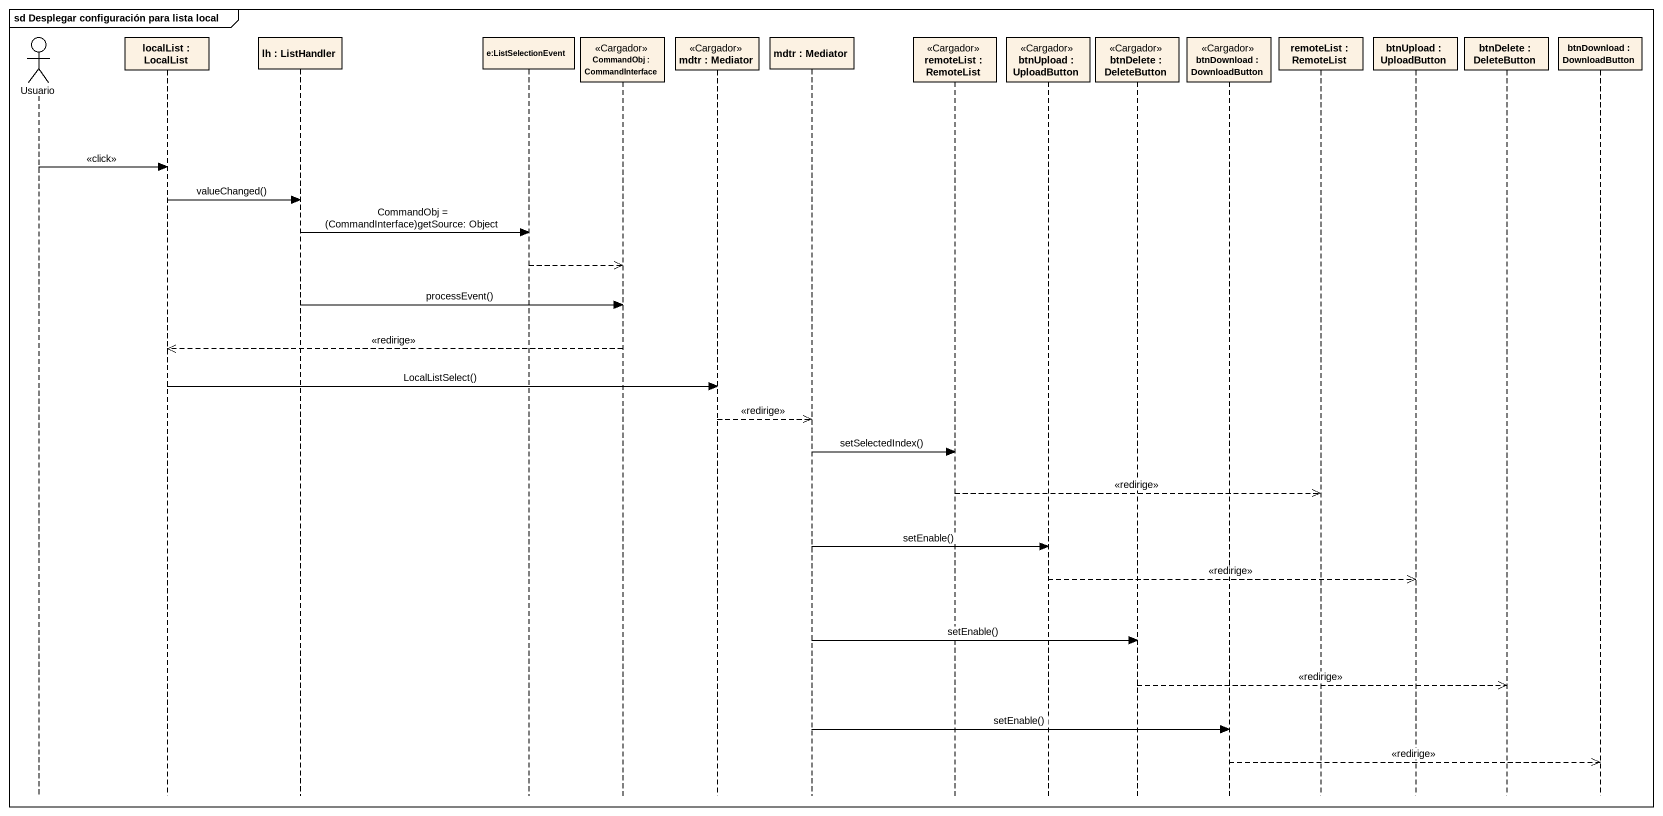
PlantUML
@startuml
mainframe sd Desplegar configuración para lista local
hide footbox
actor Usuario
participant "localList : LocalList" as localList
participant "lh : ListHandler" as lh
participant "e:ListSelectionEvent" as e_ListSelectionEvent
participant "CommandObj : CommandInterface" as CommandObj <<Cargador>>
participant "mdtr : Mediator" as mdtr <<Cargador>>
participant "mdtr : Mediator" as mdtr_2
participant "remoteList : RemoteList" as remoteList <<Cargador>>
participant "btnUpload : UploadButton" as btnUpload <<Cargador>>
participant "btnDelete : DeleteButton" as btnDelete <<Cargador>>
participant "btnDownload : DownloadButton" as btnDownload <<Cargador>>
participant "remoteList : RemoteList" as remoteList_2
participant "btnUpload : UploadButton" as btnUpload_2
participant "btnDelete : DeleteButton" as btnDelete_2
participant "btnDownload : DownloadButton" as btnDownload_2

Usuario -> localList : <<click>>
localList -> lh : valueChanged()
lh -> e_ListSelectionEvent : CommandObj = (CommandInterface)getSource: Object
e_ListSelectionEvent -->> CommandObj
lh -> CommandObj : processEvent()
CommandObj -->> localList : <<redirige>>
localList -> mdtr : LocalListSelect()
mdtr -->> mdtr_2 : <<redirige>>
mdtr_2 -> remoteList : setSelectedIndex()
remoteList -->> remoteList_2 : <<redirige>>
mdtr_2 -> btnUpload : setEnable()
btnUpload -->> btnUpload_2 : <<redirige>>
mdtr_2 -> btnDelete : setEnable()
btnDelete -->> btnDelete_2 : <<redirige>>
mdtr_2 -> btnDownload : setEnable()
btnDownload -->> btnDownload_2 : <<redirige>>
@enduml
